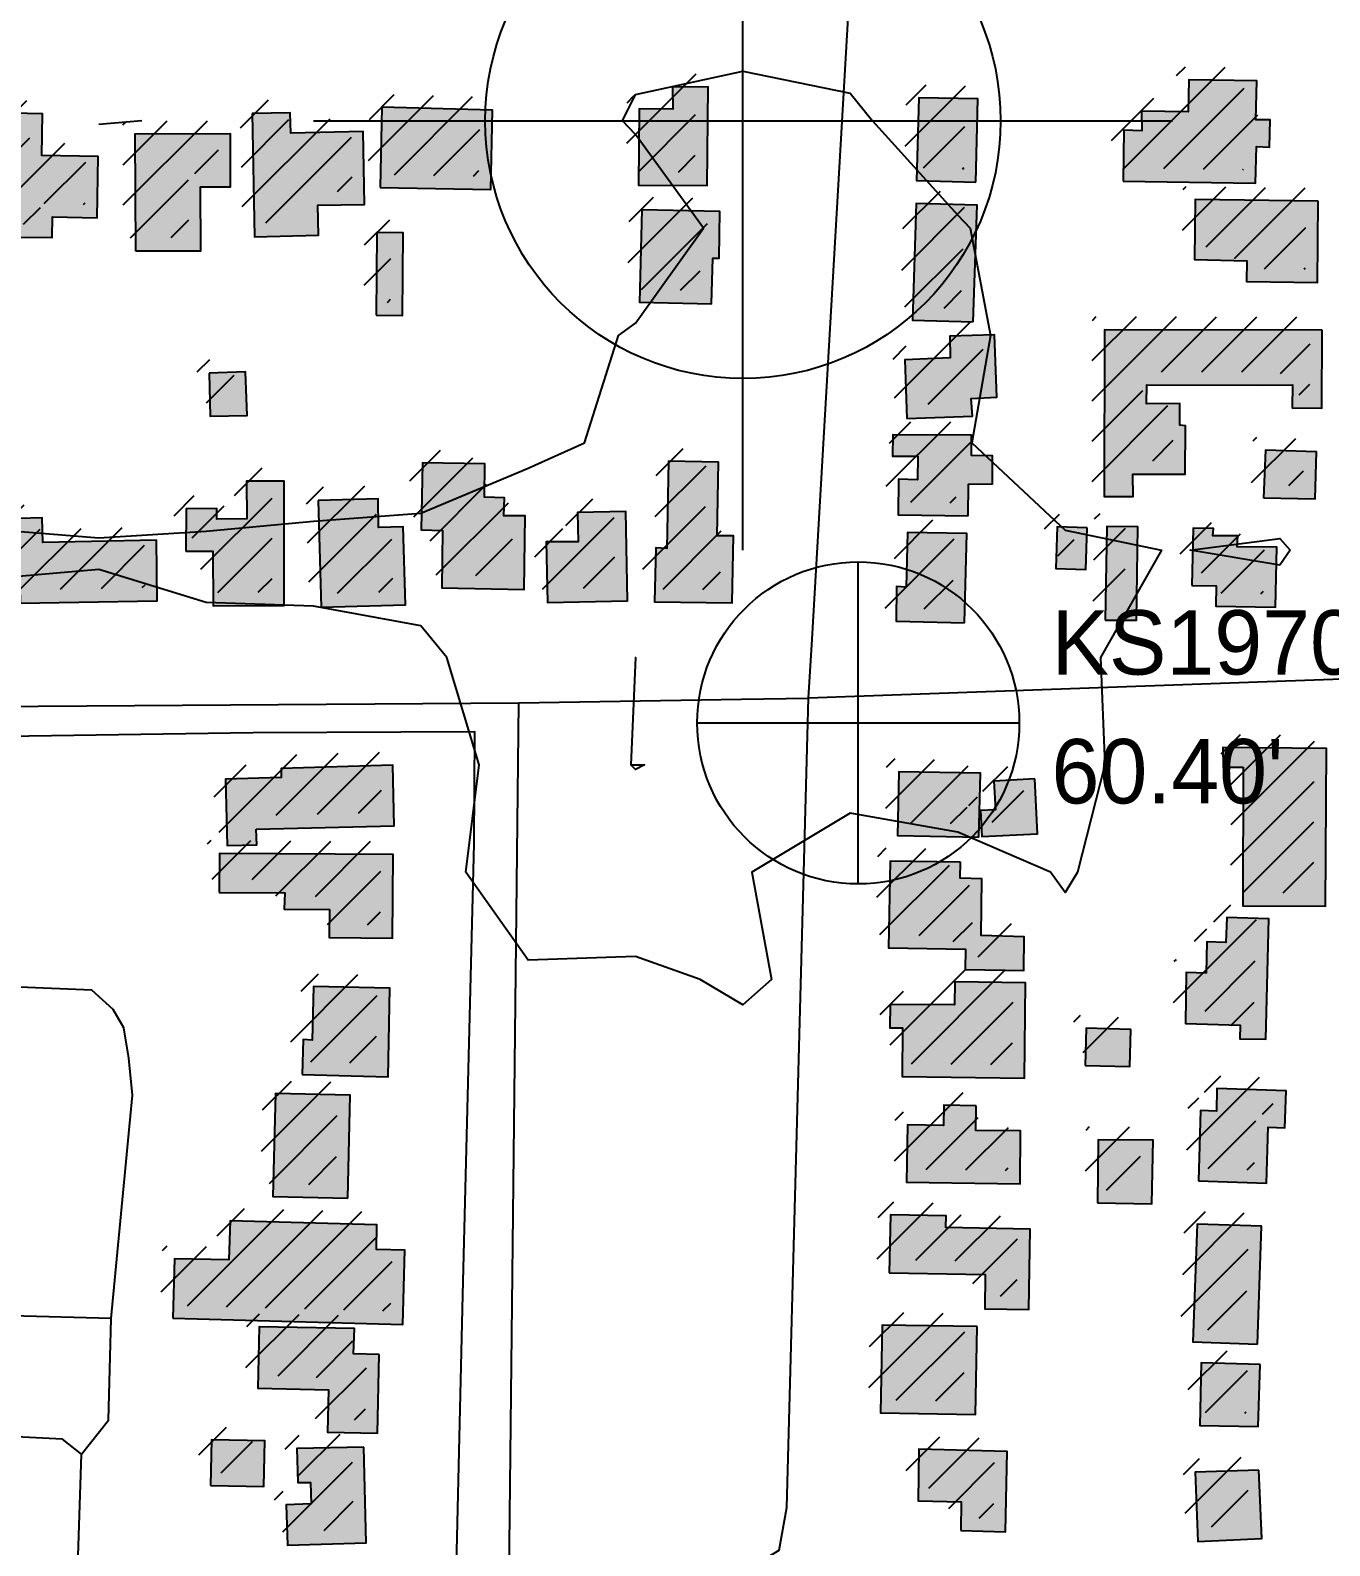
# Model space of a CAD drawing. Extents: x 6576311 to 6728256, y 2029764 to 2237541.
# Drawn here: x 6668423 to 6669149, y 2178069 to 2178916 of the extents above; entities that cross this region are included whole.
import ezdxf

# ---------------------------------------------------------------- set-up
doc = ezdxf.new("R2010")
doc.units = 21
for name, color, linetype in [('BENCHMARKS', 2, 'Continuous'), ('BM_LABELS', 2, 'Continuous'), ('BUILDINGS', 9, 'Continuous'), ('CL_LOCAL', 4, 'Continuous'), ('CL_TRAIL', 6, 'Continuous'), ('CONTOUR_INDEX', 150, 'Continuous')]:
    doc.layers.add(name, color=color, linetype=linetype)

msp = doc.modelspace()

# ---------------------------------------------------------------- hatches: boundary and pattern name
at = {"layer": 'BUILDINGS_HATCH'}
for points in [[(6668762.89, 2178829.44), (6668801.18, 2178829.24), (6668801.8, 2178884.24), (6668781.95, 2178884.15), (6668782, 2178871.77), (6668763.28, 2178872.06)], [(6668801.18, 2178829.24), (6668801.8, 2178884.24), (6668781.95, 2178884.15), (6668782, 2178871.77), (6668763.28, 2178872.06), (6668762.89, 2178829.44)], [(6669033.73, 2178831.66), (6669107.75, 2178830.52), (6669108.23, 2178850.91), (6669115.61, 2178850.58), (6669115.83, 2178865.88), (6669107.89, 2178865.84), (6669108.36, 2178887.7), (6669070.36, 2178888.27), (6669070.15, 2178870.42), (6669044.06, 2178870.68), (6669044.1, 2178859.75), (6669034.17, 2178860.07)], [(6668618.54, 2178828.12), (6668680.37, 2178826.92), (6668681.32, 2178871.35), (6668619.49, 2178872.92)], [(6668951.48, 2178830.96), (6668952.42, 2178877.58), (6668919.52, 2178878.17), (6668918.3, 2178831.91)], [(6668403.8, 2178839.97), (6668411.74, 2178839.64), (6668411.06, 2178800.3), (6668435.16, 2178800.04), (6668435.4, 2178811.7), (6668460.36, 2178811.07), (6668460.78, 2178845.31), (6668429.3, 2178845.91), (6668429.77, 2178869.22), (6668404.25, 2178869.84)], [(6668546.9, 2178869.34), (6668548.32, 2178800.51), (6668584.05, 2178801.39), (6668583.7, 2178818.14), (6668609.79, 2178818.61), (6668609.05, 2178859.4), (6668568.5, 2178858.5), (6668568.17, 2178869.79)], [(6668481.71, 2178792.58), (6668518.29, 2178792.74), (6668518.14, 2178828.43), (6668534.88, 2178828.5), (6668534.75, 2178858), (6668481.44, 2178857.78)], [(6669142.68, 2178820.46), (6669074.04, 2178821.27), (6669073.61, 2178787.76), (6669102.83, 2178787.15), (6669102.59, 2178775.5), (6669142.3, 2178774.94)], [(6668763.45, 2178763.89), (6668803.72, 2178762.96), (6668804.47, 2178788.46), (6668807.87, 2178788.48), (6668808.33, 2178814.7), (6668764.65, 2178815.61)], [(6668808.33, 2178814.7), (6668764.65, 2178815.61), (6668763.45, 2178763.89), (6668803.72, 2178762.96), (6668804.47, 2178788.46), (6668807.87, 2178788.48)], [(6668949.82, 2178753.01), (6668952.1, 2178818.21), (6668918.07, 2178819.16), (6668916.07, 2178753.96)], [(6668616.28, 2178756.72), (6668631.03, 2178756.42), (6668631.41, 2178802.68), (6668616.66, 2178802.98)], [(6668912.89, 2178698.95), (6668949.47, 2178700.2), (6668948.87, 2178710.03), (6668963.04, 2178710.82), (6668961.76, 2178745.78), (6668936.81, 2178744.94), (6668937.14, 2178732.93), (6668911.62, 2178731.73)], [(6669144.96, 2178748.36), (6669023.3, 2178748.58), (6669023.12, 2178655.34), (6669039.28, 2178655.41), (6669039.23, 2178667.79), (6669068.44, 2178667.92), (6669068.61, 2178694.87), (6669065.49, 2178695.22), (6669065.44, 2178707.24), (6669046.72, 2178707.16), (6669046.96, 2178717.72), (6669111.63, 2178717.63), (6669111.63, 2178717.63), (6669128.36, 2178717.7), (6669128.13, 2178704.95), (6669144.86, 2178704.65)], [(6668522.83, 2178724.29), (6668523.5, 2178700.25), (6668544.2, 2178700.7), (6668543.25, 2178725.1)], [(6668947.15, 2178644.47), (6668947.36, 2178662.31), (6668960.69, 2178662.37), (6668960.63, 2178678.03), (6668949, 2178678.34), (6668948.95, 2178689.63), (6668904.99, 2178689.82), (6668904.76, 2178677.8), (6668918.94, 2178677.86), (6668918.71, 2178664.74), (6668908.21, 2178665.06), (6668908.01, 2178645.03)], [(6669112.17, 2178654.62), (6669141.1, 2178654.01), (6669141.84, 2178680.24), (6669113.2, 2178681.21)], [(6668641.46, 2178636.64), (6668653.37, 2178636.32), (6668652.94, 2178604.27), (6668698.88, 2178603.37), (6668699.56, 2178644.53), (6668687.65, 2178644.48), (6668687.89, 2178654.68), (6668676.83, 2178655), (6668677.04, 2178673.57), (6668642.15, 2178674.16)], [(6668677.04, 2178673.57), (6668642.15, 2178674.16), (6668641.46, 2178636.64), (6668653.37, 2178636.32), (6668652.94, 2178604.27), (6668698.88, 2178603.37), (6668699.56, 2178644.53), (6668687.65, 2178644.48), (6668687.89, 2178654.68), (6668676.83, 2178655)], [(6668771.8, 2178596.39), (6668815.2, 2178595.84), (6668815.89, 2178633.36), (6668806.81, 2178633.32), (6668807.49, 2178674.48), (6668779.7, 2178675.09), (6668778.77, 2178626.28), (6668772.53, 2178626.62)], [(6668815.89, 2178633.36), (6668806.81, 2178633.32), (6668807.49, 2178674.48), (6668779.7, 2178675.09), (6668778.77, 2178626.28), (6668772.53, 2178626.62), (6668771.8, 2178596.39), (6668815.2, 2178595.84)], [(6668509.91, 2178624.8), (6668524.94, 2178624.87), (6668525.07, 2178594.27), (6668564.77, 2178594.44), (6668564.77, 2178664), (6668543.78, 2178663.91), (6668543.87, 2178642.79), (6668527.14, 2178642.72), (6668527.11, 2178648.55), (6668510.1, 2178648.48)], [(6668583.82, 2178653.15), (6668585.48, 2178593.43), (6668632.56, 2178594.72), (6668631.24, 2178638.42), (6668617.63, 2178638), (6668617.28, 2178654.02)], [(6668416.25, 2178642.99), (6668417.29, 2178595.65), (6668493.86, 2178597.06), (6668493.44, 2178630.93), (6668429.91, 2178629.57), (6668429.57, 2178643.41)], [(6668711.25, 2178630.01), (6668711.96, 2178596.14), (6668756.77, 2178597.06), (6668755.71, 2178646.95), (6668728.77, 2178646.47), (6668729.12, 2178630.08)], [(6668728.77, 2178646.47), (6668729.12, 2178630.08), (6668711.25, 2178630.01), (6668711.96, 2178596.14), (6668756.77, 2178597.06), (6668755.71, 2178646.95)], [(6668945.13, 2178584.73), (6668946.34, 2178634.63), (6668913.16, 2178635.22), (6668912.44, 2178604.62), (6668907.05, 2178604.96), (6668906.84, 2178585.66)], [(6669013.55, 2178637.82), (6668996.81, 2178638.48), (6668996.06, 2178615.17), (6669012.79, 2178614.51)], [(6669023.69, 2178586.15), (6669041.27, 2178586.22), (6669041.91, 2178638.3), (6669024.6, 2178638.6)], [(6669072.1, 2178605.65), (6669085.72, 2178605.34), (6669085.48, 2178594.05), (6669118.95, 2178593.46), (6669119.66, 2178626.97), (6669097.54, 2178627.25), (6669097.8, 2178633.44), (6669083.9, 2178633.38), (6669084.17, 2178637.39), (6669072.82, 2178637.71)], [(6669100.89, 2178504.16), (6669100.64, 2178426.58), (6669146.87, 2178426.41), (6669147.36, 2178514.55), (6669089.5, 2178515.04), (6669089.54, 2178504.11)], [(6668549.13, 2178469.45), (6668626.26, 2178471.23), (6668625.55, 2178505.1), (6668563.17, 2178503.38), (6668563.19, 2178498.28), (6668531.99, 2178497.42), (6668533, 2178460.28), (6668549.45, 2178460.71)], [(6668953.01, 2178464.94), (6668953.99, 2178500.63), (6668908.33, 2178501.54), (6668907.63, 2178465.84)], [(6668984.35, 2178497.48), (6668961.38, 2178496.29), (6668962.3, 2178480.27), (6668954.08, 2178479.87), (6668954.71, 2178465.31), (6668985.9, 2178466.9)], [(6668528.57, 2178434.04), (6668565.16, 2178433.83), (6668564.91, 2178424.72), (6668590.15, 2178424.46), (6668589.93, 2178408.8), (6668625.39, 2178408.58), (6668625.76, 2178455.2), (6668528.76, 2178455.89)], [(6668942.85, 2178451.06), (6668903.43, 2178451.62), (6668902.5, 2178403.18), (6668945.61, 2178402.26), (6668945.37, 2178390.97), (6668978.27, 2178390.38), (6668978.48, 2178409.32), (6668954.37, 2178409.95), (6668954.81, 2178441.64), (6668942.61, 2178441.95)], [(6669080.1, 2178388.98), (6669069.04, 2178389.3), (6669068.59, 2178360.89), (6669099.22, 2178359.93), (6669098.97, 2178352.28), (6669113.43, 2178351.97), (6669115.14, 2178419.36), (6669091.6, 2178419.99), (6669091.09, 2178406.15), (6669080.59, 2178406.47)], [(6668574.94, 2178332.25), (6668622.87, 2178330.99), (6668623.8, 2178380.53), (6668581.26, 2178381.45), (6668580.53, 2178351.58), (6668575.42, 2178351.92)], [(6668903.48, 2178371.49), (6668903.25, 2178358.38), (6668910.34, 2178358.41), (6668910.17, 2178331.1), (6668978.53, 2178330.29), (6668979.15, 2178383.46), (6668939.73, 2178384.03), (6668939.5, 2178371.28)], [(6669012.53, 2178337.35), (6669037.49, 2178336.73), (6669037.97, 2178357.49), (6669013.01, 2178358.11)], [(6668600.47, 2178263.16), (6668601.64, 2178320.71), (6668559.95, 2178321.63), (6668558.49, 2178264.08)], [(6669075.76, 2178272.78), (6669113.77, 2178271.49), (6669114.77, 2178302.81), (6669124.13, 2178302.49), (6669124.9, 2178323.25), (6669086.04, 2178324.54), (6669085.81, 2178311.8), (6669077.01, 2178312.12)], [(6668951.65, 2178314.88), (6668933.49, 2178315.17), (6668933.26, 2178303.88), (6668913.12, 2178304.16), (6668912.69, 2178272.11), (6668976.22, 2178271.28), (6668976.38, 2178300.78), (6668951.42, 2178301.04)], [(6669019.37, 2178260.53), (6669049.72, 2178259.93), (6669050.42, 2178295.62), (6669019.79, 2178295.86)], [(6668902.97, 2178221.44), (6668956.58, 2178220.57), (6668956.37, 2178201.27), (6668981.05, 2178201.01), (6668981.71, 2178245.81), (6668934.63, 2178246.7), (6668934.89, 2178253.26), (6668903.69, 2178253.86)], [(6668502.61, 2178196.1), (6668631.1, 2178192.63), (6668632.35, 2178234.16), (6668616.47, 2178234.45), (6668616.69, 2178248.29), (6668534.72, 2178250.5), (6668533.96, 2178228.65), (6668503.61, 2178229.25)], [(6669108.76, 2178181.51), (6669111.03, 2178247.44), (6669075.01, 2178248.74), (6669072.73, 2178182.81)], [(6668617.84, 2178175.82), (6668603.66, 2178176.13), (6668604.17, 2178190.33), (6668550.85, 2178191.21), (6668550.14, 2178156.97), (6668589.57, 2178156.04), (6668589.1, 2178132.36), (6668616.89, 2178131.75)], [(6668952.16, 2178191.42), (6668899.12, 2178192.29), (6668898.19, 2178143.12), (6668951.23, 2178142.24)], [(6669110.22, 2178170.22), (6669077.32, 2178171.18), (6669076.61, 2178136.21), (6669109.23, 2178135.62)], [(6668523.7, 2178102.59), (6668553.49, 2178101.99), (6668553.95, 2178127.48), (6668524.17, 2178128.09)], [(6668609.27, 2178124.07), (6668571.83, 2178123.19), (6668572.48, 2178104.25), (6668579.57, 2178104.28), (6668579.9, 2178092.26), (6668566.01, 2178091.84), (6668566.67, 2178069.26), (6668610.62, 2178070.54)], [(6668942.99, 2178077.38), (6668967.95, 2178076.76), (6668968.9, 2178121.56), (6668919.55, 2178122.81), (6668919.1, 2178094.04), (6668943.21, 2178093.41)], [(6669109.62, 2178111.22), (6669073.89, 2178109.98), (6669075.46, 2178071.38), (6669111.19, 2178072.98)]]:
    msp.add_hatch(color=251, dxfattribs=at).paths.add_polyline_path(points)
at = {"layer": 'BUILDINGS_SHADOW'}
h = msp.add_hatch(dxfattribs=at)
h.set_pattern_fill('ANSI31', scale=5)
h.paths.add_polyline_path([(6668756.14, 2178836.82), (6668794.43, 2178836.62), (6668795.05, 2178891.62), (6668775.2, 2178891.53), (6668775.25, 2178879.15), (6668756.53, 2178879.44)])
h = msp.add_hatch(dxfattribs=at)
h.set_pattern_fill('ANSI31', scale=5)
h.paths.add_polyline_path([(6668794.43, 2178836.62), (6668795.05, 2178891.62), (6668775.2, 2178891.53), (6668775.25, 2178879.15), (6668756.53, 2178879.44), (6668756.14, 2178836.82)])
h = msp.add_hatch(dxfattribs=at)
h.set_pattern_fill('ANSI31', scale=5)
h.paths.add_polyline_path([(6669026.98, 2178839.04), (6669101, 2178837.89), (6669101.49, 2178858.29), (6669108.86, 2178857.96), (6669109.08, 2178873.26), (6669101.14, 2178873.22), (6669101.62, 2178895.08), (6669063.61, 2178895.65), (6669063.4, 2178877.8), (6669037.31, 2178878.06), (6669037.35, 2178867.13), (6669027.43, 2178867.45)])
h = msp.add_hatch(dxfattribs=at)
h.set_pattern_fill('ANSI31', scale=5)
h.paths.add_polyline_path([(6668611.79, 2178835.5), (6668673.62, 2178834.29), (6668674.57, 2178878.73), (6668612.74, 2178880.3)])
h = msp.add_hatch(dxfattribs=at)
h.set_pattern_fill('ANSI31', scale=5)
h.paths.add_polyline_path([(6668944.73, 2178838.34), (6668945.67, 2178884.96), (6668912.77, 2178885.55), (6668911.55, 2178839.29)])
h = msp.add_hatch(dxfattribs=at)
h.set_pattern_fill('ANSI31', scale=5)
h.paths.add_polyline_path([(6668397.05, 2178847.35), (6668405, 2178847.02), (6668404.31, 2178807.68), (6668428.41, 2178807.42), (6668428.65, 2178819.07), (6668453.61, 2178818.45), (6668454.04, 2178852.69), (6668422.55, 2178853.28), (6668423.02, 2178876.6), (6668397.5, 2178877.22)])
h = msp.add_hatch(dxfattribs=at)
h.set_pattern_fill('ANSI31', scale=5)
h.paths.add_polyline_path([(6668540.15, 2178876.72), (6668541.57, 2178807.89), (6668577.3, 2178808.77), (6668576.95, 2178825.52), (6668603.04, 2178825.99), (6668602.3, 2178866.78), (6668561.75, 2178865.88), (6668561.42, 2178877.17)])
h = msp.add_hatch(dxfattribs=at)
h.set_pattern_fill('ANSI31', scale=5)
h.paths.add_polyline_path([(6668474.96, 2178799.96), (6668511.54, 2178800.12), (6668511.39, 2178835.81), (6668528.13, 2178835.88), (6668528, 2178865.38), (6668474.69, 2178865.16)])
h = msp.add_hatch(dxfattribs=at)
h.set_pattern_fill('ANSI31', scale=5)
h.paths.add_polyline_path([(6668756.7, 2178771.27), (6668796.97, 2178770.34), (6668797.72, 2178795.84), (6668801.12, 2178795.85), (6668801.58, 2178822.08), (6668757.9, 2178822.99)])
h = msp.add_hatch(dxfattribs=at)
h.set_pattern_fill('ANSI31', scale=5)
h.paths.add_polyline_path([(6668801.58, 2178822.08), (6668757.9, 2178822.99), (6668756.7, 2178771.27), (6668796.97, 2178770.34), (6668797.72, 2178795.84), (6668801.12, 2178795.85)])
h = msp.add_hatch(dxfattribs=at)
h.set_pattern_fill('ANSI31', scale=5)
h.paths.add_polyline_path([(6668943.07, 2178760.39), (6668945.35, 2178825.59), (6668911.32, 2178826.54), (6668909.32, 2178761.34)])
h = msp.add_hatch(dxfattribs=at)
h.set_pattern_fill('ANSI31', scale=5)
h.paths.add_polyline_path([(6669135.93, 2178827.84), (6669067.29, 2178828.65), (6669066.86, 2178795.14), (6669096.08, 2178794.53), (6669095.84, 2178782.88), (6669135.55, 2178782.31)])
h = msp.add_hatch(dxfattribs=at)
h.set_pattern_fill('ANSI31', scale=5)
h.paths.add_polyline_path([(6668609.54, 2178764.1), (6668624.28, 2178763.8), (6668624.66, 2178810.05), (6668609.91, 2178810.36)])
h = msp.add_hatch(dxfattribs=at)
h.set_pattern_fill('ANSI31', scale=5)
h.paths.add_polyline_path([(6668906.15, 2178706.33), (6668942.73, 2178707.58), (6668942.12, 2178717.41), (6668956.29, 2178718.2), (6668955.01, 2178753.15), (6668930.06, 2178752.32), (6668930.39, 2178740.3), (6668904.87, 2178739.11)])
h = msp.add_hatch(dxfattribs=at)
h.set_pattern_fill('ANSI31', scale=5)
h.paths.add_polyline_path([(6669138.21, 2178755.74), (6669016.55, 2178755.96), (6669016.37, 2178662.72), (6669032.53, 2178662.79), (6669032.48, 2178675.17), (6669061.69, 2178675.29), (6669061.86, 2178702.25), (6669058.74, 2178702.6), (6669058.69, 2178714.62), (6669039.97, 2178714.54), (6669040.21, 2178725.1), (6669104.88, 2178725.01), (6669104.88, 2178725.01), (6669121.61, 2178725.08), (6669121.38, 2178712.33), (6669138.11, 2178712.03)])
h = msp.add_hatch(dxfattribs=at)
h.set_pattern_fill('ANSI31', scale=5)
h.paths.add_polyline_path([(6668516.08, 2178731.66), (6668516.75, 2178707.63), (6668537.45, 2178708.08), (6668536.5, 2178732.48)])
h = msp.add_hatch(dxfattribs=at)
h.set_pattern_fill('ANSI31', scale=5)
h.paths.add_polyline_path([(6668940.41, 2178651.84), (6668940.61, 2178669.69), (6668953.94, 2178669.75), (6668953.88, 2178685.41), (6668942.25, 2178685.72), (6668942.2, 2178697.01), (6668898.24, 2178697.19), (6668898.01, 2178685.18), (6668912.19, 2178685.23), (6668911.96, 2178672.12), (6668901.47, 2178672.44), (6668901.27, 2178652.41)])
h = msp.add_hatch(dxfattribs=at)
h.set_pattern_fill('ANSI31', scale=5)
h.paths.add_polyline_path([(6669105.42, 2178662), (6669134.35, 2178661.39), (6669135.1, 2178687.62), (6669106.45, 2178688.59)])
h = msp.add_hatch(dxfattribs=at)
h.set_pattern_fill('ANSI31', scale=5)
h.paths.add_polyline_path([(6668634.71, 2178644.02), (6668646.62, 2178643.7), (6668646.19, 2178611.65), (6668692.13, 2178610.75), (6668692.81, 2178651.91), (6668680.9, 2178651.86), (6668681.14, 2178662.06), (6668670.08, 2178662.38), (6668670.29, 2178680.95), (6668635.4, 2178681.53)])
h = msp.add_hatch(dxfattribs=at)
h.set_pattern_fill('ANSI31', scale=5)
h.paths.add_polyline_path([(6668670.29, 2178680.95), (6668635.4, 2178681.53), (6668634.71, 2178644.02), (6668646.62, 2178643.7), (6668646.19, 2178611.65), (6668692.13, 2178610.75), (6668692.81, 2178651.91), (6668680.9, 2178651.86), (6668681.14, 2178662.06), (6668670.08, 2178662.38)])
h = msp.add_hatch(dxfattribs=at)
h.set_pattern_fill('ANSI31', scale=5)
h.paths.add_polyline_path([(6668765.05, 2178603.77), (6668808.45, 2178603.22), (6668809.14, 2178640.74), (6668800.07, 2178640.7), (6668800.75, 2178681.86), (6668772.95, 2178682.47), (6668772.02, 2178633.66), (6668765.78, 2178634)])
h = msp.add_hatch(dxfattribs=at)
h.set_pattern_fill('ANSI31', scale=5)
h.paths.add_polyline_path([(6668809.14, 2178640.74), (6668800.07, 2178640.7), (6668800.75, 2178681.86), (6668772.95, 2178682.47), (6668772.02, 2178633.66), (6668765.78, 2178634), (6668765.05, 2178603.77), (6668808.45, 2178603.22)])
h = msp.add_hatch(dxfattribs=at)
h.set_pattern_fill('ANSI31', scale=5)
h.paths.add_polyline_path([(6668503.16, 2178632.18), (6668518.19, 2178632.24), (6668518.32, 2178601.65), (6668558.03, 2178601.82), (6668558.02, 2178671.38), (6668537.03, 2178671.29), (6668537.12, 2178650.17), (6668520.39, 2178650.1), (6668520.36, 2178655.93), (6668503.35, 2178655.86)])
h = msp.add_hatch(dxfattribs=at)
h.set_pattern_fill('ANSI31', scale=5)
h.paths.add_polyline_path([(6668577.07, 2178660.53), (6668578.73, 2178600.81), (6668625.81, 2178602.1), (6668624.49, 2178645.8), (6668610.88, 2178645.38), (6668610.53, 2178661.4)])
h = msp.add_hatch(dxfattribs=at)
h.set_pattern_fill('ANSI31', scale=5)
h.paths.add_polyline_path([(6668704.5, 2178637.39), (6668705.21, 2178603.52), (6668750.02, 2178604.43), (6668748.96, 2178654.33), (6668722.02, 2178653.85), (6668722.37, 2178637.46)])
h = msp.add_hatch(dxfattribs=at)
h.set_pattern_fill('ANSI31', scale=5)
h.paths.add_polyline_path([(6668722.02, 2178653.85), (6668722.37, 2178637.46), (6668704.5, 2178637.39), (6668705.21, 2178603.52), (6668750.02, 2178604.43), (6668748.96, 2178654.33)])
h = msp.add_hatch(dxfattribs=at)
h.set_pattern_fill('ANSI31', scale=5)
h.paths.add_polyline_path([(6668409.5, 2178650.37), (6668410.54, 2178603.03), (6668487.11, 2178604.44), (6668486.69, 2178638.31), (6668423.17, 2178636.95), (6668422.82, 2178650.79)])
h = msp.add_hatch(dxfattribs=at)
h.set_pattern_fill('ANSI31', scale=5)
h.paths.add_polyline_path([(6669006.8, 2178645.2), (6668990.06, 2178645.86), (6668989.31, 2178622.55), (6669006.04, 2178621.89)])
h = msp.add_hatch(dxfattribs=at)
h.set_pattern_fill('ANSI31', scale=5)
h.paths.add_polyline_path([(6669016.94, 2178593.53), (6669034.52, 2178593.6), (6669035.16, 2178645.68), (6669017.85, 2178645.98)])
h = msp.add_hatch(dxfattribs=at)
h.set_pattern_fill('ANSI31', scale=5)
h.paths.add_polyline_path([(6669065.35, 2178613.03), (6669078.97, 2178612.72), (6669078.73, 2178601.43), (6669112.2, 2178600.84), (6669112.91, 2178634.35), (6669090.79, 2178634.63), (6669091.05, 2178640.82), (6669077.15, 2178640.76), (6669077.42, 2178644.77), (6669066.07, 2178645.08)])
h = msp.add_hatch(dxfattribs=at)
h.set_pattern_fill('ANSI31', scale=5)
h.paths.add_polyline_path([(6668938.39, 2178592.11), (6668939.6, 2178642.01), (6668906.41, 2178642.6), (6668905.69, 2178612), (6668900.3, 2178612.34), (6668900.09, 2178593.04)])
h = msp.add_hatch(dxfattribs=at)
h.set_pattern_fill('ANSI31', scale=5)
h.paths.add_polyline_path([(6669094.14, 2178511.54), (6669093.89, 2178433.96), (6669140.12, 2178433.79), (6669140.61, 2178521.93), (6669082.75, 2178522.42), (6669082.79, 2178511.49)])
h = msp.add_hatch(dxfattribs=at)
h.set_pattern_fill('ANSI31', scale=5)
h.paths.add_polyline_path([(6668542.38, 2178476.83), (6668619.51, 2178478.61), (6668618.8, 2178512.47), (6668556.42, 2178510.76), (6668556.44, 2178505.66), (6668525.24, 2178504.8), (6668526.25, 2178467.66), (6668542.7, 2178468.09)])
h = msp.add_hatch(dxfattribs=at)
h.set_pattern_fill('ANSI31', scale=5)
h.paths.add_polyline_path([(6668946.26, 2178472.32), (6668947.24, 2178508.01), (6668901.58, 2178508.92), (6668900.88, 2178473.22)])
h = msp.add_hatch(dxfattribs=at)
h.set_pattern_fill('ANSI31', scale=5)
h.paths.add_polyline_path([(6668977.6, 2178504.86), (6668954.64, 2178503.67), (6668955.55, 2178487.65), (6668947.33, 2178487.25), (6668947.96, 2178472.69), (6668979.15, 2178474.27)])
h = msp.add_hatch(dxfattribs=at)
h.set_pattern_fill('ANSI31', scale=5)
h.paths.add_polyline_path([(6668521.82, 2178441.42), (6668558.41, 2178441.2), (6668558.16, 2178432.1), (6668583.4, 2178431.84), (6668583.19, 2178416.18), (6668618.64, 2178415.96), (6668619.01, 2178462.58), (6668522.01, 2178463.27)])
h = msp.add_hatch(dxfattribs=at)
h.set_pattern_fill('ANSI31', scale=5)
h.paths.add_polyline_path([(6668936.11, 2178458.43), (6668896.68, 2178459), (6668895.75, 2178410.56), (6668938.86, 2178409.64), (6668938.62, 2178398.35), (6668971.53, 2178397.76), (6668971.73, 2178416.7), (6668947.62, 2178417.33), (6668948.06, 2178449.01), (6668935.86, 2178449.33)])
h = msp.add_hatch(dxfattribs=at)
h.set_pattern_fill('ANSI31', scale=5)
h.paths.add_polyline_path([(6669073.35, 2178396.36), (6669062.29, 2178396.68), (6669061.84, 2178368.27), (6669092.47, 2178367.31), (6669092.22, 2178359.66), (6669106.68, 2178359.35), (6669108.39, 2178426.74), (6669084.85, 2178427.37), (6669084.34, 2178413.53), (6669073.84, 2178413.85)])
h = msp.add_hatch(dxfattribs=at)
h.set_pattern_fill('ANSI31', scale=5)
h.paths.add_polyline_path([(6668568.19, 2178339.63), (6668616.12, 2178338.37), (6668617.05, 2178387.91), (6668574.51, 2178388.83), (6668573.78, 2178358.96), (6668568.67, 2178359.3)])
h = msp.add_hatch(dxfattribs=at)
h.set_pattern_fill('ANSI31', scale=5)
h.paths.add_polyline_path([(6668896.73, 2178378.87), (6668896.5, 2178365.76), (6668903.59, 2178365.79), (6668903.42, 2178338.48), (6668971.78, 2178337.67), (6668972.41, 2178390.84), (6668932.98, 2178391.41), (6668932.75, 2178378.66)])
h = msp.add_hatch(dxfattribs=at)
h.set_pattern_fill('ANSI31', scale=5)
h.paths.add_polyline_path([(6669005.78, 2178344.73), (6669030.74, 2178344.1), (6669031.22, 2178364.87), (6669006.26, 2178365.49)])
h = msp.add_hatch(dxfattribs=at)
h.set_pattern_fill('ANSI31', scale=5)
h.paths.add_polyline_path([(6669069.01, 2178280.16), (6669107.02, 2178278.87), (6669108.02, 2178310.19), (6669117.38, 2178309.87), (6669118.15, 2178330.63), (6669079.29, 2178331.92), (6669079.06, 2178319.18), (6669070.27, 2178319.5)])
h = msp.add_hatch(dxfattribs=at)
h.set_pattern_fill('ANSI31', scale=5)
h.paths.add_polyline_path([(6668593.72, 2178270.54), (6668594.9, 2178328.09), (6668553.2, 2178329.01), (6668551.74, 2178271.46)])
h = msp.add_hatch(dxfattribs=at)
h.set_pattern_fill('ANSI31', scale=5)
h.paths.add_polyline_path([(6668944.9, 2178322.26), (6668926.74, 2178322.55), (6668926.51, 2178311.26), (6668906.37, 2178311.54), (6668905.94, 2178279.48), (6668969.47, 2178278.66), (6668969.63, 2178308.16), (6668944.67, 2178308.42)])
h = msp.add_hatch(dxfattribs=at)
h.set_pattern_fill('ANSI31', scale=5)
h.paths.add_polyline_path([(6669012.62, 2178267.91), (6669042.97, 2178267.31), (6669043.67, 2178303), (6669013.04, 2178303.24)])
h = msp.add_hatch(dxfattribs=at)
h.set_pattern_fill('ANSI31', scale=5)
h.paths.add_polyline_path([(6668495.86, 2178203.48), (6668624.36, 2178200.01), (6668625.6, 2178241.53), (6668609.72, 2178241.83), (6668609.94, 2178255.67), (6668527.97, 2178257.88), (6668527.21, 2178236.03), (6668496.86, 2178236.63)])
h = msp.add_hatch(dxfattribs=at)
h.set_pattern_fill('ANSI31', scale=5)
h.paths.add_polyline_path([(6668896.22, 2178228.82), (6668949.83, 2178227.95), (6668949.62, 2178208.65), (6668974.3, 2178208.38), (6668974.96, 2178253.18), (6668927.88, 2178254.08), (6668928.14, 2178260.64), (6668896.94, 2178261.24)])
h = msp.add_hatch(dxfattribs=at)
h.set_pattern_fill('ANSI31', scale=5)
h.paths.add_polyline_path([(6669102.01, 2178188.89), (6669104.28, 2178254.82), (6669068.26, 2178256.12), (6669065.98, 2178190.19)])
h = msp.add_hatch(dxfattribs=at)
h.set_pattern_fill('ANSI31', scale=5)
h.paths.add_polyline_path([(6668611.1, 2178183.2), (6668596.91, 2178183.51), (6668597.42, 2178197.71), (6668544.1, 2178198.58), (6668543.39, 2178164.35), (6668582.82, 2178163.42), (6668582.35, 2178139.74), (6668610.14, 2178139.13)])
h = msp.add_hatch(dxfattribs=at)
h.set_pattern_fill('ANSI31', scale=5)
h.paths.add_polyline_path([(6668945.41, 2178198.8), (6668892.37, 2178199.67), (6668891.44, 2178150.5), (6668944.48, 2178149.62)])
h = msp.add_hatch(dxfattribs=at)
h.set_pattern_fill('ANSI31', scale=5)
h.paths.add_polyline_path([(6669103.47, 2178177.6), (6669070.57, 2178178.56), (6669069.86, 2178143.59), (6669102.48, 2178143)])
h = msp.add_hatch(dxfattribs=at)
h.set_pattern_fill('ANSI31', scale=5)
h.paths.add_polyline_path([(6668516.96, 2178109.97), (6668546.74, 2178109.37), (6668547.2, 2178134.86), (6668517.42, 2178135.47)])
h = msp.add_hatch(dxfattribs=at)
h.set_pattern_fill('ANSI31', scale=5)
h.paths.add_polyline_path([(6668602.52, 2178131.45), (6668565.08, 2178130.57), (6668565.73, 2178111.63), (6668572.82, 2178111.66), (6668573.15, 2178099.64), (6668559.26, 2178099.22), (6668559.92, 2178076.64), (6668603.87, 2178077.92)])
h = msp.add_hatch(dxfattribs=at)
h.set_pattern_fill('ANSI31', scale=5)
h.paths.add_polyline_path([(6668936.24, 2178084.76), (6668961.2, 2178084.14), (6668962.15, 2178128.94), (6668912.8, 2178130.19), (6668912.35, 2178101.42), (6668936.46, 2178100.79)])
h = msp.add_hatch(dxfattribs=at)
h.set_pattern_fill('ANSI31', scale=5)
h.paths.add_polyline_path([(6669102.87, 2178118.6), (6669067.14, 2178117.36), (6669068.72, 2178078.76), (6669104.44, 2178080.36)])

# ---------------------------------------------------------------- linework, layer by layer
at = {"layer": 'BENCHMARKS'}
for p, q in [((6668885.68, 2178438.8, 60.4), (6668885.68, 2178618.8, 60.4)), ((6668795.68, 2178528.8, 60.4), (6668975.68, 2178528.8, 60.4))]:
    msp.add_line(p, q, dxfattribs=at)
msp.add_circle((6668885.68, 2178528.8, 60.4), 90, dxfattribs=at)
at = {"layer": 'BUILDINGS'}
for points in [[(6668762.89, 2178829.44), (6668801.18, 2178829.24), (6668801.8, 2178884.24), (6668781.95, 2178884.15), (6668782, 2178871.77), (6668763.28, 2178872.06), (6668762.89, 2178829.44)], [(6668801.18, 2178829.24), (6668801.8, 2178884.24), (6668781.95, 2178884.15), (6668782, 2178871.77), (6668763.28, 2178872.06), (6668762.89, 2178829.44), (6668801.18, 2178829.24)], [(6669033.73, 2178831.66), (6669107.75, 2178830.52), (6669108.23, 2178850.91), (6669115.61, 2178850.58), (6669115.83, 2178865.88), (6669107.89, 2178865.84), (6669108.36, 2178887.7), (6669070.36, 2178888.27), (6669070.15, 2178870.42), (6669044.06, 2178870.68), (6669044.1, 2178859.75), (6669034.17, 2178860.07), (6669033.73, 2178831.66)], [(6668618.54, 2178828.12), (6668680.37, 2178826.92), (6668681.32, 2178871.35), (6668619.49, 2178872.92), (6668618.54, 2178828.12)], [(6668951.48, 2178830.96), (6668952.42, 2178877.58), (6668919.52, 2178878.17), (6668918.3, 2178831.91), (6668951.48, 2178830.96)], [(6668403.8, 2178839.97), (6668411.74, 2178839.64), (6668411.06, 2178800.3), (6668435.16, 2178800.04), (6668435.4, 2178811.7), (6668460.36, 2178811.07), (6668460.78, 2178845.31), (6668429.3, 2178845.91), (6668429.77, 2178869.22), (6668404.25, 2178869.84), (6668403.8, 2178839.97)], [(6668546.9, 2178869.34), (6668548.32, 2178800.51), (6668584.05, 2178801.39), (6668583.7, 2178818.14), (6668609.79, 2178818.61), (6668609.05, 2178859.4), (6668568.5, 2178858.5), (6668568.17, 2178869.79), (6668546.9, 2178869.34)], [(6668481.71, 2178792.58), (6668518.29, 2178792.74), (6668518.14, 2178828.43), (6668534.88, 2178828.5), (6668534.75, 2178858), (6668481.44, 2178857.78), (6668481.71, 2178792.58)], [(6669142.68, 2178820.46), (6669074.04, 2178821.27), (6669073.61, 2178787.76), (6669102.83, 2178787.15), (6669102.59, 2178775.5), (6669142.3, 2178774.94), (6669142.68, 2178820.46)], [(6668763.45, 2178763.89), (6668803.72, 2178762.96), (6668804.47, 2178788.46), (6668807.87, 2178788.48), (6668808.33, 2178814.7), (6668764.65, 2178815.61), (6668763.45, 2178763.89)], [(6668808.33, 2178814.7), (6668764.65, 2178815.61), (6668763.45, 2178763.89), (6668803.72, 2178762.96), (6668804.47, 2178788.46), (6668807.87, 2178788.48), (6668808.33, 2178814.7)], [(6668949.82, 2178753.01), (6668952.1, 2178818.21), (6668918.07, 2178819.16), (6668916.07, 2178753.96), (6668949.82, 2178753.01)], [(6668616.28, 2178756.72), (6668631.03, 2178756.42), (6668631.41, 2178802.68), (6668616.66, 2178802.98), (6668616.28, 2178756.72)], [(6668912.89, 2178698.95), (6668949.47, 2178700.2), (6668948.87, 2178710.03), (6668963.04, 2178710.82), (6668961.76, 2178745.78), (6668936.81, 2178744.94), (6668937.14, 2178732.93), (6668911.62, 2178731.73), (6668912.89, 2178698.95)], [(6669144.96, 2178748.36), (6669023.3, 2178748.58), (6669023.12, 2178655.34), (6669039.28, 2178655.41), (6669039.23, 2178667.79), (6669068.44, 2178667.92), (6669068.61, 2178694.87), (6669065.49, 2178695.22), (6669065.44, 2178707.24), (6669046.72, 2178707.16), (6669046.96, 2178717.72), (6669111.63, 2178717.63), (6669111.63, 2178717.63), (6669128.36, 2178717.7), (6669128.13, 2178704.95), (6669144.86, 2178704.65), (6669144.96, 2178748.36)], [(6668522.83, 2178724.29), (6668523.5, 2178700.25), (6668544.2, 2178700.7), (6668543.25, 2178725.1), (6668522.83, 2178724.29)], [(6668947.15, 2178644.47), (6668947.36, 2178662.31), (6668960.69, 2178662.37), (6668960.63, 2178678.03), (6668949, 2178678.34), (6668948.95, 2178689.63), (6668904.99, 2178689.82), (6668904.76, 2178677.8), (6668918.94, 2178677.86), (6668918.71, 2178664.74), (6668908.21, 2178665.06), (6668908.01, 2178645.03), (6668947.15, 2178644.47)], [(6669112.17, 2178654.62), (6669141.1, 2178654.01), (6669141.84, 2178680.24), (6669113.2, 2178681.21), (6669112.17, 2178654.62)], [(6668641.46, 2178636.64), (6668653.37, 2178636.32), (6668652.94, 2178604.27), (6668698.88, 2178603.37), (6668699.56, 2178644.53), (6668687.65, 2178644.48), (6668687.89, 2178654.68), (6668676.83, 2178655), (6668677.04, 2178673.57), (6668642.15, 2178674.16), (6668641.46, 2178636.64)], [(6668677.04, 2178673.57), (6668642.15, 2178674.16), (6668641.46, 2178636.64), (6668653.37, 2178636.32), (6668652.94, 2178604.27), (6668698.88, 2178603.37), (6668699.56, 2178644.53), (6668687.65, 2178644.48), (6668687.89, 2178654.68), (6668676.83, 2178655), (6668677.04, 2178673.57)], [(6668771.8, 2178596.39), (6668815.2, 2178595.84), (6668815.89, 2178633.36), (6668806.81, 2178633.32), (6668807.49, 2178674.48), (6668779.7, 2178675.09), (6668778.77, 2178626.28), (6668772.53, 2178626.62), (6668771.8, 2178596.39)], [(6668815.89, 2178633.36), (6668806.81, 2178633.32), (6668807.49, 2178674.48), (6668779.7, 2178675.09), (6668778.77, 2178626.28), (6668772.53, 2178626.62), (6668771.8, 2178596.39), (6668815.2, 2178595.84), (6668815.89, 2178633.36)], [(6668509.91, 2178624.8), (6668524.94, 2178624.87), (6668525.07, 2178594.27), (6668564.77, 2178594.44), (6668564.77, 2178664), (6668543.78, 2178663.91), (6668543.87, 2178642.79), (6668527.14, 2178642.72), (6668527.11, 2178648.55), (6668510.1, 2178648.48), (6668509.91, 2178624.8)], [(6668583.82, 2178653.15), (6668585.48, 2178593.43), (6668632.56, 2178594.72), (6668631.24, 2178638.42), (6668617.63, 2178638), (6668617.28, 2178654.02), (6668583.82, 2178653.15)], [(6668416.25, 2178642.99), (6668417.29, 2178595.65), (6668493.86, 2178597.06), (6668493.44, 2178630.93), (6668429.91, 2178629.57), (6668429.57, 2178643.41), (6668416.25, 2178642.99)], [(6668711.25, 2178630.01), (6668711.96, 2178596.14), (6668756.77, 2178597.06), (6668755.71, 2178646.95), (6668728.77, 2178646.47), (6668729.12, 2178630.08), (6668711.25, 2178630.01)], [(6668728.77, 2178646.47), (6668729.12, 2178630.08), (6668711.25, 2178630.01), (6668711.96, 2178596.14), (6668756.77, 2178597.06), (6668755.71, 2178646.95), (6668728.77, 2178646.47)], [(6668945.13, 2178584.73), (6668946.34, 2178634.63), (6668913.16, 2178635.22), (6668912.44, 2178604.62), (6668907.05, 2178604.96), (6668906.84, 2178585.66), (6668945.13, 2178584.73)], [(6669013.55, 2178637.82), (6668996.81, 2178638.48), (6668996.06, 2178615.17), (6669012.79, 2178614.51), (6669013.55, 2178637.82)], [(6669023.69, 2178586.15), (6669041.27, 2178586.22), (6669041.91, 2178638.3), (6669024.6, 2178638.6), (6669023.69, 2178586.15)], [(6669072.1, 2178605.65), (6669085.72, 2178605.34), (6669085.48, 2178594.05), (6669118.95, 2178593.46), (6669119.66, 2178626.97), (6669097.54, 2178627.25), (6669097.8, 2178633.44), (6669083.9, 2178633.38), (6669084.17, 2178637.39), (6669072.82, 2178637.71), (6669072.1, 2178605.65)], [(6669100.89, 2178504.16), (6669100.64, 2178426.58), (6669146.87, 2178426.41), (6669147.36, 2178514.55), (6669089.5, 2178515.04), (6669089.54, 2178504.11), (6669100.89, 2178504.16)], [(6668549.13, 2178469.45), (6668626.26, 2178471.23), (6668625.55, 2178505.1), (6668563.17, 2178503.38), (6668563.19, 2178498.28), (6668531.99, 2178497.42), (6668533, 2178460.28), (6668549.45, 2178460.71), (6668549.13, 2178469.45)], [(6668953.01, 2178464.94), (6668953.99, 2178500.63), (6668908.33, 2178501.54), (6668907.63, 2178465.84), (6668953.01, 2178464.94)], [(6668984.35, 2178497.48), (6668961.38, 2178496.29), (6668962.3, 2178480.27), (6668954.08, 2178479.87), (6668954.71, 2178465.31), (6668985.9, 2178466.9), (6668984.35, 2178497.48)], [(6668528.57, 2178434.04), (6668565.16, 2178433.83), (6668564.91, 2178424.72), (6668590.15, 2178424.46), (6668589.93, 2178408.8), (6668625.39, 2178408.58), (6668625.76, 2178455.2), (6668528.76, 2178455.89), (6668528.57, 2178434.04)], [(6668942.85, 2178451.06), (6668903.43, 2178451.62), (6668902.5, 2178403.18), (6668945.61, 2178402.26), (6668945.37, 2178390.97), (6668978.27, 2178390.38), (6668978.48, 2178409.32), (6668954.37, 2178409.95), (6668954.81, 2178441.64), (6668942.61, 2178441.95), (6668942.85, 2178451.06)], [(6669080.1, 2178388.98), (6669069.04, 2178389.3), (6669068.59, 2178360.89), (6669099.22, 2178359.93), (6669098.97, 2178352.28), (6669113.43, 2178351.97), (6669115.14, 2178419.36), (6669091.6, 2178419.99), (6669091.09, 2178406.15), (6669080.59, 2178406.47), (6669080.1, 2178388.98)], [(6668574.94, 2178332.25), (6668622.87, 2178330.99), (6668623.8, 2178380.53), (6668581.26, 2178381.45), (6668580.53, 2178351.58), (6668575.42, 2178351.92), (6668574.94, 2178332.25)], [(6668903.48, 2178371.49), (6668903.25, 2178358.38), (6668910.34, 2178358.41), (6668910.17, 2178331.1), (6668978.53, 2178330.29), (6668979.15, 2178383.46), (6668939.73, 2178384.03), (6668939.5, 2178371.28), (6668903.48, 2178371.49)], [(6669012.53, 2178337.35), (6669037.49, 2178336.73), (6669037.97, 2178357.49), (6669013.01, 2178358.11), (6669012.53, 2178337.35)], [(6668600.47, 2178263.16), (6668601.64, 2178320.71), (6668559.95, 2178321.63), (6668558.49, 2178264.08), (6668600.47, 2178263.16)], [(6669075.76, 2178272.78), (6669113.77, 2178271.49), (6669114.77, 2178302.81), (6669124.13, 2178302.49), (6669124.9, 2178323.25), (6669086.04, 2178324.54), (6669085.81, 2178311.8), (6669077.01, 2178312.12), (6669075.76, 2178272.78)], [(6668951.65, 2178314.88), (6668933.49, 2178315.17), (6668933.26, 2178303.88), (6668913.12, 2178304.16), (6668912.69, 2178272.11), (6668976.22, 2178271.28), (6668976.38, 2178300.78), (6668951.42, 2178301.04), (6668951.65, 2178314.88)], [(6669019.37, 2178260.53), (6669049.72, 2178259.93), (6669050.42, 2178295.62), (6669019.79, 2178295.86), (6669019.37, 2178260.53)], [(6668902.97, 2178221.44), (6668956.58, 2178220.57), (6668956.37, 2178201.27), (6668981.05, 2178201.01), (6668981.71, 2178245.81), (6668934.63, 2178246.7), (6668934.89, 2178253.26), (6668903.69, 2178253.86), (6668902.97, 2178221.44)], [(6668502.61, 2178196.1), (6668631.1, 2178192.63), (6668632.35, 2178234.16), (6668616.47, 2178234.45), (6668616.69, 2178248.29), (6668534.72, 2178250.5), (6668533.96, 2178228.65), (6668503.61, 2178229.25), (6668502.61, 2178196.1)], [(6669108.76, 2178181.51), (6669111.03, 2178247.44), (6669075.01, 2178248.74), (6669072.73, 2178182.81), (6669108.76, 2178181.51)], [(6668617.84, 2178175.82), (6668603.66, 2178176.13), (6668604.17, 2178190.33), (6668550.85, 2178191.21), (6668550.14, 2178156.97), (6668589.57, 2178156.04), (6668589.1, 2178132.36), (6668616.89, 2178131.75), (6668617.84, 2178175.82)], [(6668952.16, 2178191.42), (6668899.12, 2178192.29), (6668898.19, 2178143.12), (6668951.23, 2178142.24), (6668952.16, 2178191.42)], [(6669110.22, 2178170.22), (6669077.32, 2178171.18), (6669076.61, 2178136.21), (6669109.23, 2178135.62), (6669110.22, 2178170.22)], [(6668523.7, 2178102.59), (6668553.49, 2178101.99), (6668553.95, 2178127.48), (6668524.17, 2178128.09), (6668523.7, 2178102.59)], [(6668609.27, 2178124.07), (6668571.83, 2178123.19), (6668572.48, 2178104.25), (6668579.57, 2178104.28), (6668579.9, 2178092.26), (6668566.01, 2178091.84), (6668566.67, 2178069.26), (6668610.62, 2178070.54), (6668609.27, 2178124.07)], [(6668942.99, 2178077.38), (6668967.95, 2178076.76), (6668968.9, 2178121.56), (6668919.55, 2178122.81), (6668919.1, 2178094.04), (6668943.21, 2178093.41), (6668942.99, 2178077.38)], [(6669109.62, 2178111.22), (6669073.89, 2178109.98), (6669075.46, 2178071.38), (6669111.19, 2178072.98), (6669109.62, 2178111.22)]]:
    msp.add_lwpolyline(points, close=True, dxfattribs=at)
at = {"layer": 'CL_LOCAL'}
for points in [[(6668690.48, 2178052.73), (6668820.06, 2178053.49), (6668841.47, 2178066.43), (6668845.69, 2178090.27), (6668857.34, 2178521.83), (6668857.9, 2178542.59), (6668859.83, 2178575.6), (6668880.27, 2178926.05), (6668885.37, 2179131.26), (6668873.01, 2179179.68), (6668850.95, 2179218.38), (6668814.26, 2179257.02), (6668726.37, 2179319.69), (6668689.95, 2179375.45), (6668668.73, 2179445.76), (6668662.3, 2179695.29), (6668657.49, 2179939.79)], [(6669205.67, 2178554.02), (6669150.88, 2178553.1), (6668888.95, 2178543.7), (6668857.9, 2178542.59)], [(6667824.49, 2178533.91), (6668185.57, 2178536.42), (6668695.94, 2178539.99), (6668820.47, 2178542), (6668857.9, 2178542.59)], [(6668777.01, 2175602), (6668766.92, 2175784.17), (6668737.51, 2176363.97), (6668734.88, 2176395.93), (6668734.9, 2176426.89), (6668713.13, 2177277.18), (6668681.45, 2177686.12), (6668680.87, 2177703.93), (6668680.67, 2177731.35), (6668681.3, 2177784.35), (6668682.8, 2177813.02), (6668683.56, 2177827.22), (6668684.64, 2177859.42), (6668686.86, 2177933.48), (6668688.65, 2177993.4), (6668690.48, 2178052.73), (6668695.94, 2178539.99)], [(6668468.13, 2178195.85), (6668480.06, 2178320.71), (6668477.99, 2178341.39), (6668475.28, 2178358.46), (6668469.31, 2178368.6), (6668457.38, 2178379.4), (6668250.59, 2178388.05), (6668246.71, 2178368.01), (6668240.66, 2178238.25), (6668245.18, 2178201.81)], [(6668451.62, 2178120.14), (6668466.72, 2178139.03), (6668468.13, 2178195.85), (6668245.18, 2178201.81), (6668244.41, 2178141.86)], [(6668439.18, 2177844.38), (6668445.3, 2177926.83), (6668451.62, 2178120.14), (6668440.9, 2178128.43), (6668278.69, 2178136.76), (6668244.41, 2178141.86)]]:
    msp.add_lwpolyline(points, dxfattribs=at)
at = {"layer": 'CL_TRAIL'}
msp.add_lwpolyline([(6668316.91, 2177838.93), (6668437.37, 2177829.77), (6668498.34, 2177825.11), (6668544.07, 2177821.62), (6668627.71, 2177815.27), (6668638.47, 2177818.73), (6668644.52, 2177823.49), (6668653.09, 2177836.89), (6668656.48, 2177852.72), (6668659.69, 2177994.11), (6668664.62, 2178209.12), (6668671.06, 2178461.18), (6668671.45, 2178523.79), (6668547.37, 2178523.27), (6668309.32, 2178519.66)], dxfattribs=at)
at = {"layer": 'CONTOUR_INDEX', "elevation": 60}
for points in [[(6668401.24, 2178637.17), (6668461.24, 2178632.27), (6668521.24, 2178635.9), (6668581.24, 2178641.56), (6668641.24, 2178645.98), (6668701.24, 2178671.27), (6668732.67, 2178685.31), (6668751.72, 2178745.31), (6668761.24, 2178752.29), (6668799.24, 2178805.31), (6668761.24, 2178857.72), (6668753.83, 2178865.31), (6668761.24, 2178879.98), (6668821.24, 2178893.15), (6668881.24, 2178880.83), (6668893.57, 2178865.31), (6668941.24, 2178812.58), (6668948.3, 2178805.31), (6668959.59, 2178745.31), (6668949.24, 2178685.31), (6669001.24, 2178636.56), (6669055.24, 2178625.31), (6669021.01, 2178565.31), (6669023.46, 2178505.31), (6669008.16, 2178445.31), (6669001.24, 2178434.06), (6668993.06, 2178445.31), (6668941.24, 2178467.66), (6668881.24, 2178478.31), (6668826.24, 2178445.31), (6668837.24, 2178385.31), (6668821.24, 2178371.19), (6668797.24, 2178385.31), (6668761.24, 2178398.17), (6668701.24, 2178396.22), (6668666.4, 2178445.31), (6668673.85, 2178505.31), (6668655.69, 2178565.31), (6668641.24, 2178583.04), (6668581.24, 2178594.11), (6668521.24, 2178596.01), (6668461.24, 2178614.48), (6668401.24, 2178609.37)], [(6668485.24, 2178865.31), (6668461.24, 2178863.34)], [(6669121.24, 2178616.98), (6669071.24, 2178625.31), (6669121.24, 2178631.83), (6669127.01, 2178625.31), (6669121.24, 2178616.98)], [(6668761.24, 2178565.31), (6668761.24, 2178565.31), (6668761.24, 2178565.31), (6668758.51, 2178505.31), (6668766.24, 2178505.31), (6668761.24, 2178502.7), (6668758.51, 2178505.31)]]:
    msp.add_lwpolyline(points, dxfattribs=at)
at = {"layer": 'IMG_ALIGN_FAR'}
for p, q in [((6668821.24, 2178625.31, 45.41), (6668821.24, 2179105.31, 45.41)), ((6668581.24, 2178865.31, 45.41), (6669061.24, 2178865.31, 45.41))]:
    msp.add_line(p, q, dxfattribs=at)
msp.add_circle((6668821.24, 2178865.31, 45.41), 144, dxfattribs=at)

# ---------------------------------------------------------------- texts
at = {"layer": 'BM_LABELS'}
for s, p in [('KS1970 J', (6668993.68, 2178555.8, 60.4)), ("60.40'", (6668993.68, 2178483.8, 60.4))]:
    msp.add_text(s, height=36, dxfattribs=at).set_placement(p)

doc.saveas('drawing.dxf')
